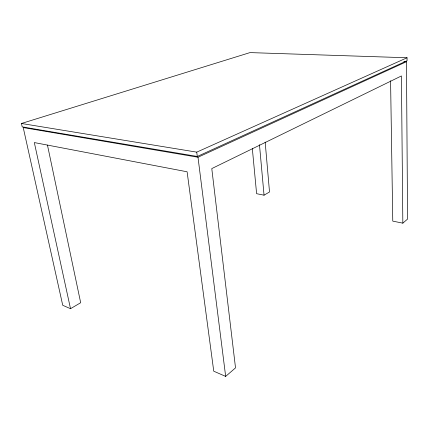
<?xml version="1.0" encoding="UTF-8"?>
<svg xmlns="http://www.w3.org/2000/svg" width="429" height="429" viewBox="0 0 429 429"><rect width="100%" height="100%" fill="white"/><g stroke="black" fill="none" stroke-linecap="round" stroke-linejoin="round"><path stroke-width="0.64" d="M47.463 145.109L80.679 302.729L70.517 308.692L34.325 142.573L187.108 171.782L213.749 371.203L225.665 376.399L235.526 367.873L211.781 168.592L401.415 75.954L402.842 223.155L392.771 221.128L390.578 80.738M402.842 223.155L407.55 219.085L406.467 61.712L403.791 61.61M252.316 148.418L256.606 193.688L264.039 195.184L269.519 191.972L265.17 142.074M70.517 308.692L62.736 305.292L23.23 127.569L197.994 157.239L406.467 61.712M197.292 156.467L407.073 60.72L407.051 57.759L249.989 52.601L21.45 123.482L22.211 126.887L197.292 156.467L196.745 152.139L407.051 57.759M23.23 127.569L24.507 127.161M21.45 123.482L196.745 152.139M197.994 157.239L225.665 376.399M259.47 144.686L264.039 195.184"/></g></svg>
